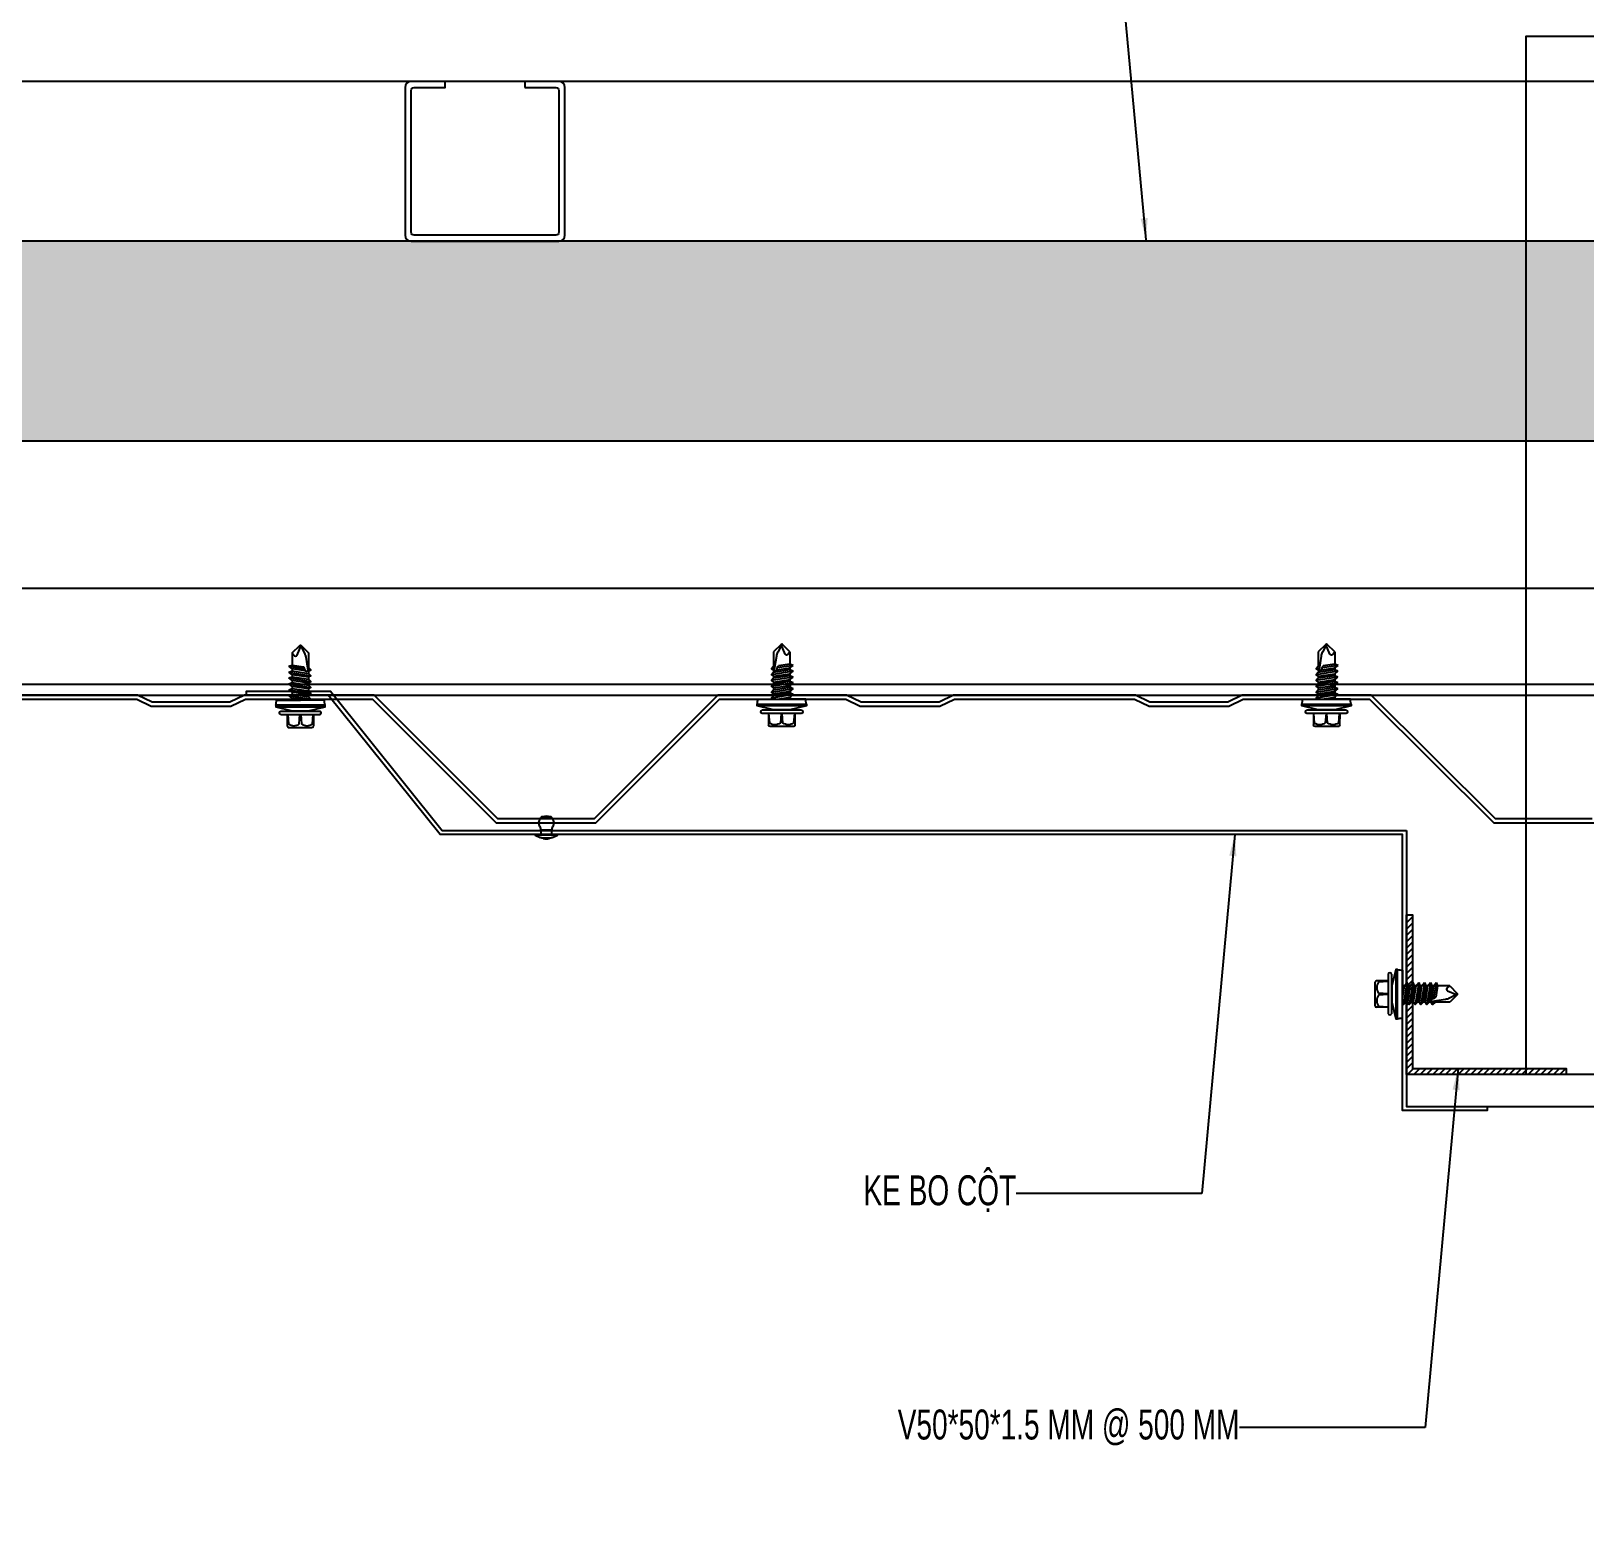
# Model space of a CAD drawing. Header units: inches. Extents: x 315041 to 662841, y -45540 to -35018.
# Drawn here: x 330352.3 to 330482, y -35927 to -35801.8 of the extents above; entities that cross this region are included whole.
import ezdxf

# ---------------------------------------------------------------- set-up
doc = ezdxf.new("R2010")
doc.units = ezdxf.units.IN
doc.header["$MEASUREMENT"] = 0
for name, color, linetype in [('2', 2, 'Continuous'), ('3', 3, 'Continuous'), ('7', 7, 'Continuous'), ('flashing', 6, 'Continuous'), ('STRUCTURE', 1, 'Continuous')]:
    doc.layers.add(name, color=color, linetype=linetype)
doc.styles.add('ST1H', font='vnshxh.shx', dxfattribs={"width": 0.7})
doc.dimstyles.new('3', dxfattribs={"dimtxt": 3.5, "dimasz": 1.8, "dimexe": 1, "dimexo": 0, "dimgap": 1, "dimtad": 1, "dimdec": 0, "dimlfac": 3, "dimzin": 0, "dimdsep": 46, "dimtxsty": 'ST1H', "dimblk": 'OBLIQUE', "dimcen": 1, "dimdle": 1, "dimclrd": 8, "dimclre": 8, "dimclrt": 3, "dimadec": 0, "dimazin": 0, "dimtfac": 1, "dimtdec": 0, "dimtix": 1, "dimtofl": 0, "dimtmove": 1, "dimatfit": 3, "dimfxl": 0.18, "dimtolj": 1, "dimtzin": 0, "dimlwd": -1, "dimlwe": -1, "dimarcsym": 1})

# ---------------------------------------------------------------- blocks, each defined once
blk = doc.blocks.new('Short_Self_drilling')
at = {"layer": 'STRUCTURE', "color": 1, "linetype": 'Continuous'}
for p, q in [((-3.43, 3.75), (-3.43, 6.75)), ((3, 7.19), (-3, 7.18)), ((3.43, 3.76), (3.42, 6.76)), ((6.43, 1.74), (-6.43, 1.73)), ((5.14, 3.76), (-5.14, 3.75)), ((-2.57, 2.9), (-5.14, 2.9)), ((2.57, 2.9), (-2.57, 2.9)), ((-2.14, 2.8), (-2.14, 2.9)), ((6.25, 0), (0, 0)), ((2.15, 2.8), (2.15, 2.9)), ((2.16, -0.5), (2.15, 0.01)), ((5.14, 2.9), (2.57, 2.9)), ((2.99, -1.17), (-2.7, -0.23)), ((2.99, -2.7), (-2.7, -1.76)), ((2.99, -4.23), (-2.7, -3.28)), ((-2.14, -1.38), (-2.14, -0.87)), ((-2.14, -2.91), (-2.14, -2.39)), ((-2.14, -4.43), (-2.14, -3.92)), ((2.16, -2.03), (2.16, -1.51)), ((2.16, -3.55), (2.16, -3.04)), ((2.99, -5.75), (-2.7, -4.81)), ((2.99, -7.28), (-2.7, -6.33)), ((-1.91, -7.99), (-2.7, -7.86)), ((-2.13, -5.96), (-2.14, -5.44)), ((-2.13, -7.49), (-2.13, -6.97)), ((2.16, -5.08), (2.16, -4.56)), ((2.16, -6.6), (2.16, -6.09)), ((2.16, -8.13), (2.16, -7.61)), ((-2.14, -12.33), (-2.14, -8.48)), ((3, -8.8), (-1.14, -8.12)), ((2.15, -12.31), (2.15, -9.14))]:
    blk.add_line(p, q, dxfattribs=at)
for points in [[(-0.13, 3.76), (-0.33, 6.23, 0.338878), (-3.14, 6.23), (-3.33, 3.75)], [(3.3, 3.76), (3.1, 6.23, 0.338878), (0.29, 6.23), (0.1, 3.76)], [(-6.43, 1.3, -0.088869), (-6.25, 0), (0, 0)], [(-0.08, -14.04), (-1.04, -12.24, -0.148657), (-1.4, -11.2), (-1.95, -7.72, -0.815006), (-1.21, -7.77, 0.150833), (-0.85, -8.68)], [(2.15, -12.31), (1.71, -11.7, 0.52242), (0.88, -11.71), (-0.17, -14.24)], [(2.15, -12.31), (0.17, -14.24, -0.333596), (-0.17, -14.24), (-2.14, -12.33)]]:
    blk.add_lwpolyline(points, format="xyb", dxfattribs=at)
blk.add_lwpolyline([(6.43, 1.31), (6.43, 1.74), (2.14, 2.81), (-2.14, 2.8), (-6.43, 1.73), (-6.43, 1.3)], close=True, dxfattribs=at)
for points in [[(2.99, -1.17), (2.16, -1.51), (-2.14, -0.85), (-2.7, -0.23), (-2.36, 0)], [(2.99, -2.7), (2.16, -3.04), (-2.14, -2.37), (-2.7, -1.76), (-2.14, -1.38), (2.16, -2.03), (2.99, -2.7)], [(2.99, -4.23), (2.16, -4.56), (-2.14, -3.9), (-2.7, -3.28), (-2.14, -2.91), (2.16, -3.55), (2.99, -4.23)], [(-1.18, 0), (2.16, -0.5), (2.99, -1.17)], [(2.99, -5.75), (2.16, -6.09), (-2.14, -5.43), (-2.7, -4.81), (-2.14, -4.43), (2.16, -5.08), (2.99, -5.75)], [(2.99, -7.28), (2.16, -7.62), (-2.14, -6.95), (-2.7, -6.33), (-2.13, -5.96), (2.16, -6.6), (2.99, -7.28)], [(-1.82, -8.53), (-2.14, -8.48), (-2.7, -7.86), (-2.13, -7.49), (-1.83, -7.53)], [(-1.26, -7.62), (2.16, -8.13), (3, -8.8)], [(3, -8.8), (2.16, -9.14), (-0.85, -8.68)]]:
    blk.add_lwpolyline(points, dxfattribs=at)
for centre, radius, start, end in [((-3, 6.75), 0.429, 90.0311, 180.0311), ((3, 6.76), 0.429, 0.0311, 90.0311), ((-4.99, 3.32), 0.455, 109.7949, 250.2674), ((5.07, 3.33), 0.435, 279.7276, 80.3347), ((9.99, 0.17), 3.74, 162.2963, 182.6103)]:
    blk.add_arc(centre, radius, start, end, dxfattribs=at)
blk = doc.blocks.new('RIVET')
at = {"color": 8}
for p, q in [((-3.91, 1.08), (-4.17, 0)), ((-4.17, 0), (-3.91, -1.08)), ((-3.91, -1.08), (-3.91, 1.08)), ((-3.54, -1.32), (-3.54, 1.32)), ((-0.96, -1.25), (-0.96, 1.25)), ((-0.96, 1.25), (-0.06, 1.25)), ((0, 1.31), (0, 2.44)), ((0, -1.31), (0, 1.31)), ((0.06, 2.5), (0.09, 2.5)), ((0.14, 2.47), (0.68, 1.38)), ((0.14, -2.47), (0.14, 2.47)), ((0.75, 1.1), (0.75, -1.1)), ((0.92, 0.69), (0.75, 0.69)), ((0.92, -0.69), (0.92, 0.69)), ((-0.06, -1.25), (-0.96, -1.25)), ((0, -2.44), (0, -1.31)), ((0.09, -2.5), (0.06, -2.5)), ((0.68, -1.38), (0.14, -2.47)), ((0.92, -0.69), (0.75, -0.69))]:
    blk.add_line(p, q, dxfattribs=at)
for centre, radius, start, end in [((-3.41, 0.7), 0.634, 101.5667, 142.2309), ((-2.52, -0.13), 1.78, 64.6352, 125.2369), ((-0.91, 2.96), 1.71, 240.4783, 268.3625), ((-0.06, 1.31), 0.0625, 270, 0), ((0.06, 2.44), 0.0625, 90, 180), ((0.09, 2.44), 0.0625, 26.5651, 90), ((0.12, 1.1), 0.625, 0, 26.5651), ((5.37, 0.62), 4.45, 179.0778, 187.9518), ((5.77, -0.64), 4.85, 172.415, 180.5555), ((-3.41, -0.7), 0.634, 217.7691, 258.4333), ((-2.52, 0.13), 1.78, 234.7631, 295.3648), ((-0.91, -2.96), 1.71, 91.6375, 119.5217), ((-0.06, -1.31), 0.0625, 0, 90), ((0.06, -2.44), 0.0625, 180, 270), ((0.09, -2.44), 0.0625, 270, 333.4349), ((0.12, -1.1), 0.625, 333.4349, 0)]:
    blk.add_arc(centre, radius, start, end, dxfattribs=at)
blk = doc.blocks.new('_Oblique')
at = {"color": 0, "linetype": 'ByBlock', "lineweight": -2}
blk.add_line((-0.5, -0.5), (0.5, 0.5), dxfattribs=at)

msp = doc.modelspace()

# ---------------------------------------------------------------- hatches: boundary and pattern name
h = msp.add_hatch()
h.set_pattern_fill('HOUND', color=8, scale=15, style=0)
h.set_pattern_definition([(0, (313.9014, -1409.1891), (3.75, 0.9375), [15, -7.5]), (90, (313.9014, -1409.1891), (-0.9375, -3.75), [15, -7.5])])
h.paths.add_polyline_path([(330215.7734, -35836.0286), (330785.1113, -35836.0286), (330785.1113, -35819.3619), (330215.7734, -35819.3619)])
at = {"true_color": 0xfa051e}
h = msp.add_hatch(dxfattribs=at)
h.set_pattern_fill('ANSI31', color=1, scale=3, style=0)
h.set_pattern_definition([(45, (333.7461, -1390.18893), (-0.26516504294, 0.26516504294), [])])
h.paths.add_polyline_path([(330480.4424, -35888.9175), (330467.109, -35888.9175), (330467.109, -35875.5842), (330467.609, -35875.5842), (330467.609, -35888.4175), (330480.4424, -35888.4175)])

# ---------------------------------------------------------------- linework, layer by layer
at = {"color": 94}
for p, q in [((330785.1113, -35806.0286), (330215.7734, -35806.0286)), ((330785.1113, -35848.3619), (330215.7734, -35848.3619)), ((330785.1113, -35856.3619), (330215.7734, -35856.3619))]:
    msp.add_line(p, q, dxfattribs=at)
msp.add_lwpolyline([(330215.7734, -35857.2508), (330785.1113, -35857.2508), (330785.1113, -35797.1397), (330215.7734, -35797.1397)], close=True, dxfattribs=at)
at = {"color": 8}
msp.add_lwpolyline([(330393.5371, -35806.5286), (330396.1204, -35806.5286, -0.41421356), (330396.3704, -35806.7786), (330396.3704, -35818.6119, -0.41421356), (330396.1204, -35818.8619), (330384.2871, -35818.8619, -0.41421356), (330384.0371, -35818.6119), (330384.0371, -35806.7786, -0.41421356), (330384.2871, -35806.5286), (330386.8704, -35806.5286), (330386.8704, -35806.0286), (330384.0371, -35806.0286, 0.41421356), (330383.5371, -35806.5286), (330383.5371, -35818.8619, 0.41421356), (330384.0371, -35819.3619), (330396.3704, -35819.3619, 0.41421356), (330396.8704, -35818.8619), (330396.8704, -35806.5286, 0.41421356), (330396.3704, -35806.0286), (330393.5371, -35806.0286)], format="xyb", close=True, dxfattribs=at)
at = {"color": 1, "true_color": 0xfa051e}
msp.add_lwpolyline([(330393.5371, -35806.5286), (330396.1204, -35806.5286, -0.41421356), (330396.3704, -35806.7786), (330396.3704, -35818.6119, -0.41421356), (330396.1204, -35818.8619), (330384.2871, -35818.8619, -0.41421356), (330384.0371, -35818.6119), (330384.0371, -35806.7786, -0.41421356), (330384.2871, -35806.5286), (330386.8704, -35806.5286), (330386.8704, -35806.0286), (330384.0371, -35806.0286, 0.41421356), (330383.5371, -35806.5286), (330383.5371, -35818.8619, 0.41421356), (330384.0371, -35819.3619), (330396.3704, -35819.3619, 0.41421356), (330396.8704, -35818.8619), (330396.8704, -35806.5286, 0.41421356), (330396.3704, -35806.0286), (330393.5371, -35806.0286)], format="xyb", close=True, dxfattribs=at)
at = {"color": 8}
msp.add_lwpolyline([(330215.7734, -35836.0286), (330785.1113, -35836.0286), (330785.1113, -35819.3619), (330215.7734, -35819.3619)], close=True, dxfattribs=at)
at = {"color": 3, "ltscale": 15}
for points in [[(330482.6012, -35867.5679), (330474.5427, -35867.5679), (330464.1576, -35857.2508), (330453.4072, -35857.2508), (330452.1992, -35857.8499), (330445.6993, -35857.8499), (330444.4913, -35857.2508), (330429.3011, -35857.2508), (330428.0932, -35857.8499), (330421.5932, -35857.8499), (330420.3852, -35857.2508), (330409.6341, -35857.2508), (330399.327, -35867.5679), (330391.27, -35867.5679), (330380.9628, -35857.2508), (330370.1263, -35857.2508), (330368.9183, -35857.8499), (330362.4183, -35857.8499), (330361.2104, -35857.2508), (330346.0202, -35857.2508)], [(330346.0983, -35857.5842), (330361.1323, -35857.5842), (330362.3402, -35858.1832), (330368.9964, -35858.1832), (330370.2044, -35857.5842), (330380.8247, -35857.5842), (330391.1318, -35867.9013), (330399.4651, -35867.9013), (330409.7723, -35857.5842), (330420.3071, -35857.5842), (330421.5151, -35858.1832), (330428.1713, -35858.1832), (330429.3792, -35857.5842), (330444.4132, -35857.5842), (330445.6212, -35858.1832), (330452.2774, -35858.1832), (330453.4853, -35857.5842), (330464.0202, -35857.5842), (330474.4053, -35867.9013), (330482.7386, -35867.9013)]]:
    msp.add_lwpolyline(points, dxfattribs=at)
at = {"color": 1, "true_color": 0xfa051e}
msp.add_lwpolyline([(330480.4424, -35888.9175), (330467.109, -35888.9175), (330467.109, -35875.5842), (330467.609, -35875.5842), (330467.609, -35888.4175), (330480.4424, -35888.4175)], close=True, dxfattribs=at)
at = {"layer": '2', "color": 1}
msp.add_lwpolyline([(330501.4424, -35986.3953), (330501.4424, -35891.5842), (330533.7757, -35891.5842), (330533.7757, -35888.9175), (330467.109, -35888.9175), (330467.109, -35891.5842), (330499.4424, -35891.5842), (330499.4424, -35986.3953), (330467.109, -35986.3953), (330467.109, -35989.0619), (330533.7757, -35989.0619), (330533.7757, -35986.3953)], close=True, dxfattribs=at)
at = {"layer": '7', "color": 9, "ltscale": 0.3}
msp.add_lwpolyline([(330523.7757, -35888.9175), (330477.109, -35888.9175), (330477.109, -35802.2508), (330523.7757, -35802.2508)], close=True, dxfattribs=at)
at = {"layer": 'flashing', "color": 200, "true_color": 0xd918f7}
msp.add_lwpolyline([(330467.109, -35868.5561), (330467.109, -35891.5842), (330473.8313, -35891.5842), (330473.8313, -35891.5842), (330473.8313, -35891.5842), (330473.8313, -35891.9175), (330473.4979, -35891.9175), (330473.4979, -35891.9175), (330466.7757, -35891.9175), (330466.7757, -35868.8895), (330386.4481, -35868.8895), (330377.1034, -35857.251), (330370.2936, -35857.2508), (330370.2936, -35856.9175), (330377.2968, -35856.9175), (330386.6415, -35868.5561)], close=True, dxfattribs=at)

# ---------------------------------------------------------------- block references
at = {"color": 1, "yscale": 0.3199999998323619, "zscale": 0.3199999999999999}
for p, xscale, rotation in [((330374.7956, -35857.6644), 0.320000000024784, 179.9688724451954), ((330414.9674, -35857.5842), -0.320000000024784, 180.0311275548046), ((330460.4354, -35857.5842), -0.320000000024784, 180.0311275548046), ((330466.7757, -35882.2069), 0.320000000024784, 89.96887244519539)]:
    msp.add_blockref('Short_Self_drilling', p, dxfattribs=dict(at, xscale=xscale, rotation=rotation))
at = {"layer": 'flashing', "color": 0, "ltscale": 500, "xscale": -0.375, "yscale": 0.375, "zscale": 0.375, "rotation": 90}
msp.add_blockref('RIVET', (330395.3238, -35868.8895), dxfattribs=at)

# ---------------------------------------------------------------- texts
at = {"layer": '3', "char_height": 2.5, "attachment_point": 6, "style": 'ST1H', "bg_fill": 2}
for s, insert in [('\\A1;KE BO CéT', (330434.534, -35898.8653)), ('\\A1;v50*50*1.5 mm @ 500 mm', (330453.1695, -35918.3933))]:
    msp.add_mtext(s, dxfattribs=dict(at, insert=insert))

# ---------------------------------------------------------------- leaders
at = {"color": 9}
msp.add_leader([(330445.3765, -35819.244), (330441.358, -35775.5856), (330425.8719, -35775.5856)], dimstyle='3', override={"dimgap": 1, "dimtad": 0}, dxfattribs=at)

# ---------------------------------------------------------------- next in the draw order: leaders
for points in [[(330452.7792, -35868.8895), (330450.02, -35898.8653), (330434.534, -35898.8653)], [(330471.4147, -35888.4175), (330468.6556, -35918.3933), (330453.1695, -35918.3933)]]:
    msp.add_leader(points, dimstyle='3', override={"dimgap": 1, "dimtad": 0}, dxfattribs=at)

doc.saveas('drawing.dxf')
